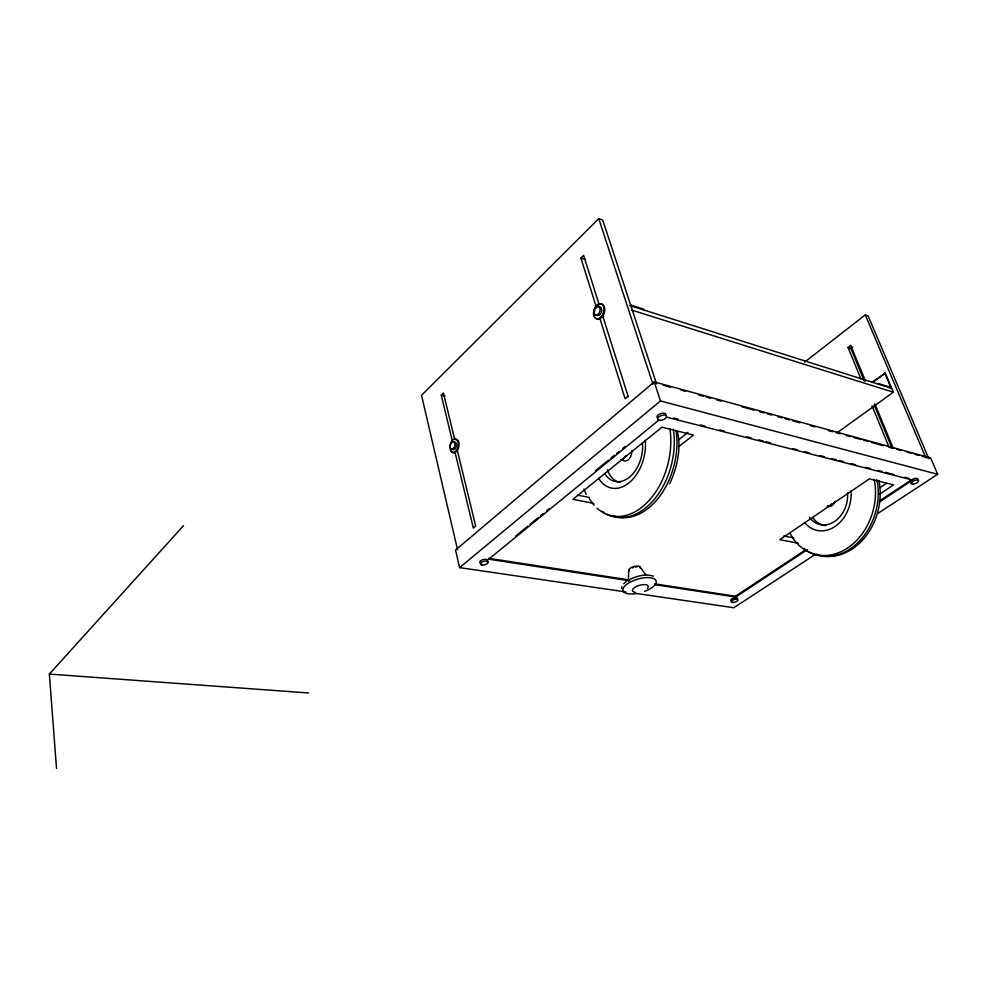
<?xml version="1.0" encoding="UTF-8"?>
<svg xmlns="http://www.w3.org/2000/svg" width="987" height="987" viewBox="0 0 987 987"><rect width="100%" height="100%" fill="white"/><g stroke="black" fill="none" stroke-linecap="round" stroke-linejoin="round"><path stroke-width="1.48" d="M628.324 581.022L628.707 570.461M621.588 588.634L621.921 586.586M669.717 483.766C677.131 467.628 681.289 449.159 677.526 431.529M56.518 768.367L49.35 674.084L183.557 525.615M656.577 383.918L602.724 220.076L598.739 218.633L421.535 395.331L457.573 549.808M452.428 441.411L441.263 395.121L443.434 392.986L454.662 439.326M596.567 307.882L580.911 258.063L583.613 255.411L599.208 304.736M623.735 583.749L626.239 581.553M628.053 396.206L625.104 398.723L599.788 318.135M878.319 513.141L937.65 474.291L930.679 457.943L654.233 381.895L455.538 550.08L459.609 567.624L625.696 591.916M459.609 567.624L660.476 400.956L937.65 474.291M515.843 535.941L527.724 526.219M530.105 524.27L538.421 517.472M540.802 515.522L543.171 513.573M546.736 510.661L549.117 508.712M595.445 470.799L608.51 460.102M610.891 458.165L614.457 455.241M616.826 453.304L619.207 451.355M622.772 448.443L625.141 446.494M628.756 579.85L488.528 558.297L488.738 559.185L658.724 420.228M678.39 440.017L688.001 432.38M678.994 446.469L693.466 435.057L661.919 427.198L572.966 499.323L593.804 503.395M804.627 362.155L865.266 314.902L868.116 315.926L928.767 458.585M860.898 378.798L848.018 347.486L850.745 345.388L865.463 381.031M848.018 347.486L850.868 348.436L852.682 347.042M872.335 382.068L885.277 373.16L893.334 392.246L837.408 432.54M872.903 382.253L885.277 373.16M880.108 487.603L886.474 483.346M879.528 494.228L893.58 484.876L869.387 478.855L779.841 539.655L798.446 543.282M654.665 583.835L735.451 596.247L805.923 549.611M880.244 500.434L911.001 480.089M655.405 584.723L735.697 597.024L807.502 549.562M879.294 502.099L911.346 480.916M815.126 554.534L733.872 607.733L634.838 593.249M629.718 579.431C636.96 576.063 645.535 573.558 653.406 576.149M49.35 674.084L308.536 692.973M488.738 559.185L629.644 580.775M577.383 495.079L589.276 497.436M783.826 535.929L793.844 537.915M441.263 395.121L445.125 396.034M666.459 417.094L912.63 480.064M673.603 418.069L678.081 419.216M700.462 424.941L704.928 426.088M719.844 429.913L724.322 431.06M746.703 436.797L751.181 437.944M758.633 439.857L763.111 441.004M766.097 441.769L770.563 442.916M792.943 448.653L797.422 449.801M804.874 451.713L809.352 452.86M819.79 455.538L824.268 456.685M831.733 458.597L836.199 459.745M839.184 460.51L843.663 461.657M851.127 463.569L855.593 464.717M866.043 467.382L870.509 468.529M877.974 470.441L882.452 471.589M885.425 472.354L894.382 474.648M904.82 477.326L909.298 478.473M663.215 385.214L670.642 387.262M681.055 390.112L685.509 391.345M698.895 395.022L703.349 396.243M706.322 397.058L710.788 398.279M716.735 399.92L721.189 401.141M742.014 406.854L753.908 410.123M759.854 411.752L764.308 412.973M767.281 413.8L771.748 415.021M777.694 416.65L782.148 417.871M785.121 418.698L789.588 419.919M792.561 420.733L799.988 422.769M810.401 425.631L814.867 426.853M828.241 430.529L832.707 431.751M835.681 432.565L840.134 433.799M846.081 435.427L850.547 436.649M853.521 437.475L860.948 439.511M863.921 440.325L868.387 441.547M871.361 442.373L883.254 445.63M889.201 447.271L893.667 448.493M896.64 449.307L901.094 450.528M907.041 452.169L911.507 453.391M914.48 454.205L918.934 455.426M921.907 456.253L929.347 458.289M631.532 310.041L893.334 392.246M630.508 304.983L643.413 309.079L643.697 309.943M629.842 305.563L891.717 388.397M580.911 258.063L584.896 259.396M640.082 566.834L646.103 575.372M865.266 314.902L925.88 457.795M884.697 372.963L890.817 387.459L878.344 383.499L878.664 384.276M583.971 489.034L586.179 494.339M874.864 403.819L893.099 447.962M850.868 348.436L864.353 381.118M874.322 405.275L891.903 447.901M872.027 405.83L889.016 447.111M735.451 596.247L735.697 597.024M654.233 381.895L660.476 400.956M598.739 218.633L652.925 384.251M602.44 314.964L628.3 396.873M457.191 449.788L475.672 526.034L473.316 528.045L454.945 451.873M632.47 567.895A3.812 1.579 -16.2 0 1 633.346 567.5M635.246 567.007A3.812 1.579 -16.2 0 1 636.948 566.982M454.575 439.511A6.909 4.01 -78.2 0 1 458.881 446.617A6.909 4.01 -78.2 0 1 452.206 452.046M451.478 451.022A6.909 4.01 -78.2 0 1 450.985 449.653M453.329 442.558A3.948 2.282 -78.2 0 1 456.29 443.471A3.948 2.282 -78.2 0 1 455.291 448.727A3.948 2.282 -78.2 0 1 452.157 448.715M597.604 305.452A7.81 4.923 -72.5 0 1 604.007 305.982A7.81 4.923 -72.5 0 1 602.995 315.692A7.81 4.923 -72.5 0 1 596.247 318.48M594.643 316.05A7.81 4.923 -72.5 0 1 594.31 314.322M594.347 312.41A7.81 4.923 -72.5 0 1 594.717 310.436M598.369 307.241A4.466 2.813 -72.5 0 1 601.589 308.98A4.466 2.813 -72.5 0 1 600.047 314.508A4.466 2.813 -72.5 0 1 596.296 314.68M912.913 480.138A2.036 0.802 -21.1 0 1 913.357 479.892M911.778 482.532A4.059 1.604 -21.1 0 1 910.853 480.558A4.059 1.604 -21.1 0 1 915.862 478.362A4.059 1.604 -21.1 0 1 917.639 479.953M732.44 599.701A1.764 0.666 -17.3 0 1 732.959 599.084M734.155 598.566A1.764 0.666 -17.3 0 1 735.784 598.653M731.712 600.861A3.529 1.32 -17.3 0 1 731.564 599.035A3.529 1.32 -17.3 0 1 736.129 597.616A3.529 1.32 -17.3 0 1 737.055 599.195M657.638 418.007A4.651 2.307 -18.5 0 1 660.698 413.615A4.651 2.307 -18.5 0 1 665.781 415.293M480.175 562.726A4.047 1.789 -13.6 0 1 481.619 560.172A4.047 1.789 -13.6 0 1 486.677 559.469A4.047 1.789 -13.6 0 1 486.973 561.776M481.459 563.219A4.047 1.789 -13.6 0 1 480.706 563.034M874.149 479.312A56.913 44.822 -74.6 0 1 847.117 548.316A56.913 44.822 -74.6 0 1 790.377 533.77M850.954 490.712A32.978 25.884 -74.7 0 1 835.261 526.318A32.978 25.884 -74.7 0 1 804.639 522.468M876.9 479.719A57.308 45.205 -74.6 0 1 857.234 543.257A57.308 45.205 -74.6 0 1 803.689 548.39M878.837 480.484A56.728 44.822 -74.6 0 1 822.097 555.792M819.235 555.113A56.728 44.822 -74.6 0 1 816.471 554.225M825.897 525.664A26.513 20.9 -74.6 0 1 813.128 518.064M847.512 492.846A26.575 20.887 -74.7 0 1 834.262 521.667A26.575 20.887 -74.7 0 1 809.476 517.287M835.027 501.285A7.168 5.651 -74.6 0 1 827.538 506.38M831.424 504.073A7.168 5.651 -74.7 0 1 830.129 505.221M828.673 505.936A7.168 5.651 -74.7 0 1 827.168 506.195M676.009 430.295A64.463 43.527 -76.5 0 1 660.377 495.388A64.463 43.527 -76.5 0 1 614.161 516.028M673.356 429.32A65.13 43.872 -76.5 0 1 655.837 497.423A65.13 43.872 -76.5 0 1 607.042 514.289M604.513 512.833A65.13 43.872 -76.5 0 1 602.095 511.118M669.889 428.765A64.686 43.465 -76.5 0 1 648.878 500.705A64.686 43.465 -76.5 0 1 596.987 508.145M594.162 505.233A64.686 43.465 -76.5 0 1 589.227 498.312M645.288 440.276A37.506 25.07 -76.6 0 1 629.04 482.816A37.506 25.07 -76.6 0 1 598.566 478.189M642.463 443.015A30.215 20.246 -76.5 0 1 629.361 477.227A30.215 20.246 -76.5 0 1 604.784 473.563M631.729 450.652A8.143 5.478 -76.5 0 1 628.867 459.214A8.143 5.478 -76.5 0 1 622.587 460.115M625.82 455.723A8.167 5.466 -76.5 0 1 620.552 459.991M620.416 482.483A30.042 20.196 -76.5 0 1 607.387 469.849M628.99 571.054A6.021 2.492 -16.2 0 1 634.234 566.439A6.021 2.492 -16.2 0 1 640.218 568.13M632.803 591.324A8.204 3.282 -16.1 0 1 641.007 584.921A8.204 3.282 -16.1 0 1 647.373 588.351M635.036 592.262A8.204 3.282 -16.1 0 1 633.691 591.904M636.06 593.643A17.248 6.934 -16.2 0 1 625.462 585.353A17.248 6.934 -16.2 0 1 652.765 578.246A17.248 6.934 -16.2 0 1 644.597 591.423M456.5 450.442A6.921 4.01 -78.2 0 0 455.908 439.178A6.921 4.01 -78.2 0 0 449.986 447.913A6.921 4.01 -78.2 0 0 456.5 450.442M453.897 448.147A3.96 2.282 -78.2 0 0 453.564 441.707A3.96 2.282 -78.2 0 0 450.171 446.692A3.96 2.282 -78.2 0 0 453.897 448.147M600.664 317.333A7.81 4.923 -72.5 0 0 601.984 304.28A7.81 4.923 -72.5 0 0 593.532 312.2A7.81 4.923 -72.5 0 0 600.664 317.333M598.184 314.248A4.466 2.813 -72.5 0 0 598.949 306.772A4.466 2.813 -72.5 0 0 594.125 311.3A4.466 2.813 -72.5 0 0 598.184 314.248M913.32 484.123A4.071 1.604 -21 0 0 918.589 480.657A4.071 1.604 -21 0 0 912.444 481.483A4.071 1.604 -21 0 0 913.32 484.123M732.909 602.44A3.529 1.32 -17.3 0 0 738.042 599.923A3.529 1.32 -17.3 0 0 732.996 600.034A3.529 1.32 -17.3 0 0 732.909 602.44M659.933 420.339A4.651 2.307 -18.5 0 0 666.521 416.539A4.651 2.307 -18.5 0 0 659.698 416.243A4.651 2.307 -18.5 0 0 659.933 420.339M481.866 564.971A4.047 1.789 -13.6 0 0 488.158 562.504A4.047 1.789 -13.6 0 0 482.668 561.665A4.047 1.789 -13.6 0 0 481.866 564.971"/></g></svg>
